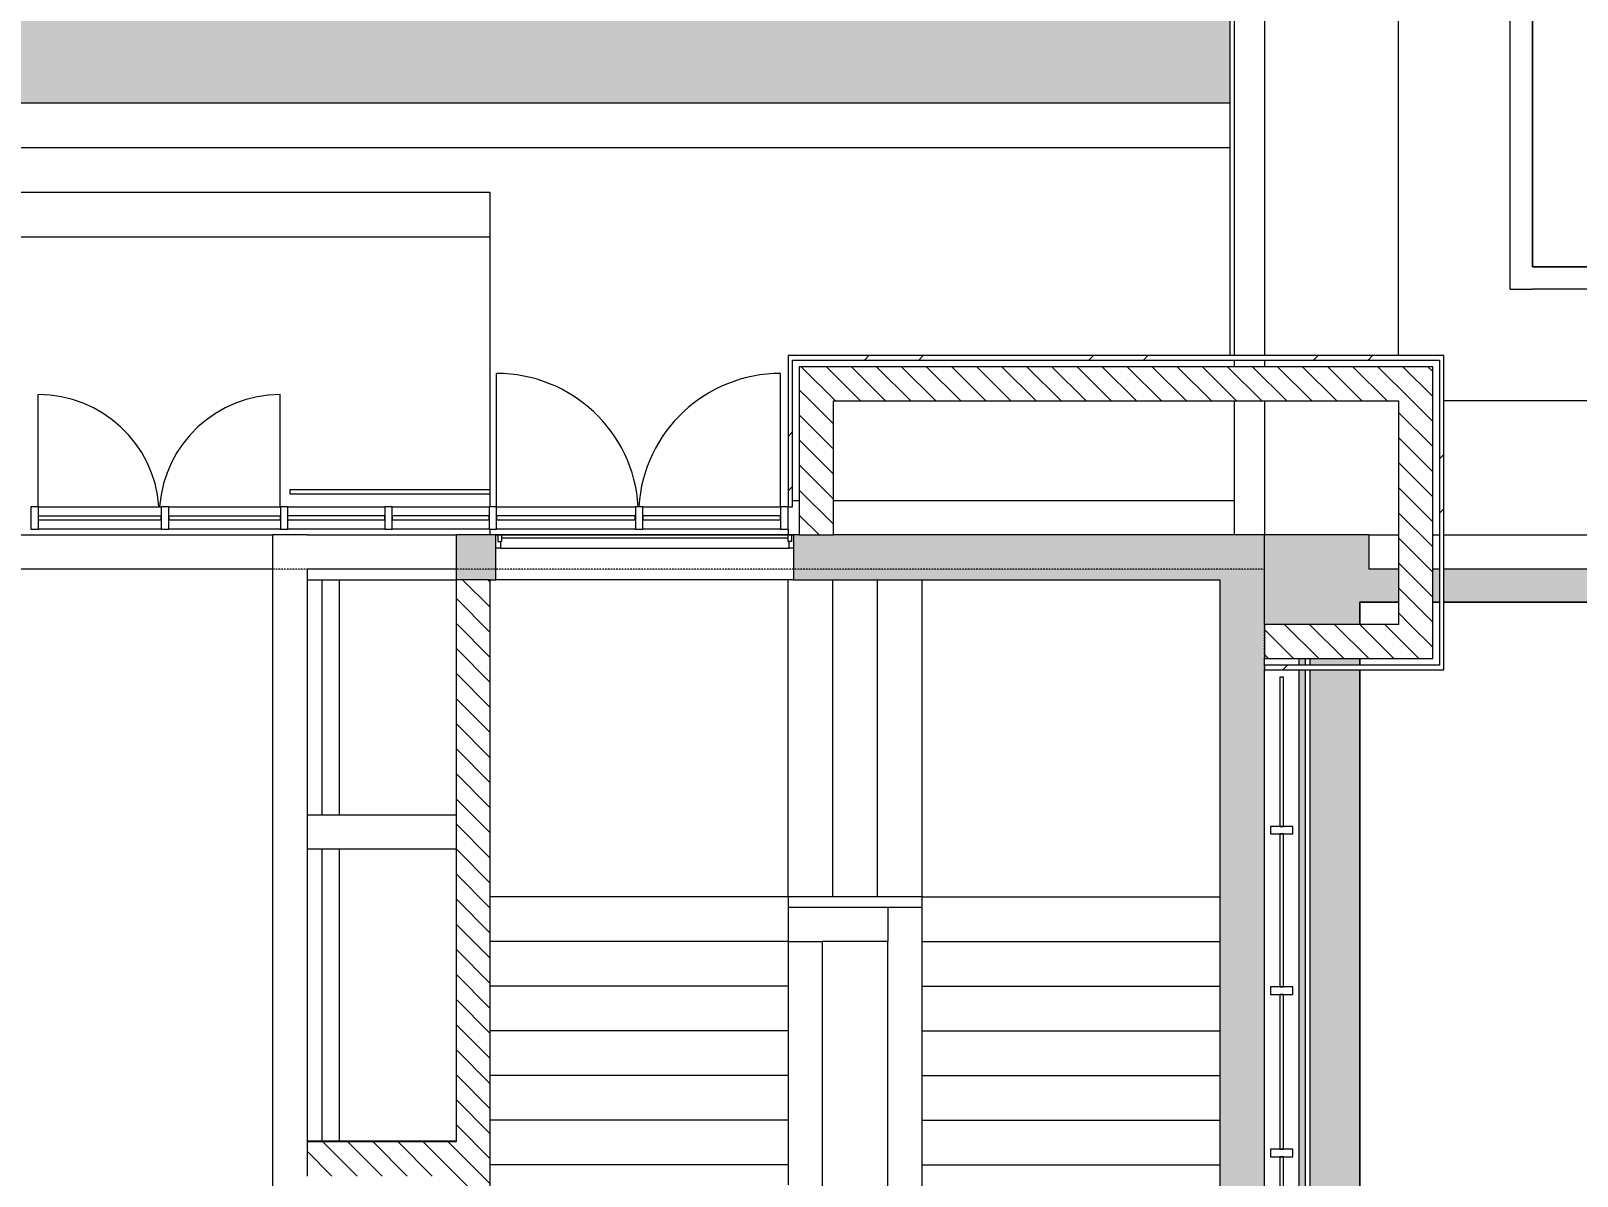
# Model space of a CAD drawing. Header units: millimetres. Extents: x -106145 to 154907, y -84585 to 152038.
# Drawn here: x 49104 to 59489, y 85430 to 93120 of the extents above; entities that cross this region are included whole.
import ezdxf

# ---------------------------------------------------------------- set-up
doc = ezdxf.new("R2010")
doc.units = ezdxf.units.MM
doc.linetypes.add('Cut Out Line _2_', pattern=[2, 1, -1])
doc.linetypes.add('Overhead', pattern=[3.96875, 2.38125, -1.5875])
for name, color, linetype, lineweight in [('A-ANNO-DIMS', 211, 'Continuous', 9), ('A-ANNO-DIMS-300', 211, 'Continuous', 9), ('A-DETL', 90, 'Continuous', 5), ('A-DOOR', 31, 'Continuous', 5), ('A-FLOR', 192, 'Continuous', 5), ('A-FLOR-PATT', 8, 'Continuous', 5), ('A-GLAZ', 151, 'Continuous', 5), ('A-GLAZ-CURT', 52, 'Continuous', 5), ('A-GLAZ-CWMG', 51, 'Continuous', 5), ('A-WALL', 113, 'Continuous', 5), ('A-WALL-PATT', 111, 'Continuous', 5), ('S-STRS', 31, 'Continuous', 5)]:
    doc.layers.add(name, color=color, linetype=linetype, lineweight=lineweight)
doc.styles.add('RomanS', font='romans__.ttf', dxfattribs={"width": 0.8, "height": 1200})
doc.dimstyles.new('Diagonal_-_4_mm_RomanS', dxfattribs={"dimscale": 304.8, "dimtxt": 1219.023462, "dimasz": 1.476378, "dimexe": 0.984252, "dimexo": 0.0625, "dimgap": 0.19685, "dimtad": 1, "dimdec": 0, "dimzin": 0, "dimdsep": 46, "dimtxsty": 'RomanS', "dimblk1": 'OBLIQUE', "dimblk2": 'OBLIQUE', "dimsah": 1, "dimcen": 0.09, "dimdle": 2.362205, "dimazin": 0, "dimtfac": 1, "dimtdec": 4, "dimtix": 1, "dimtmove": 0, "dimatfit": 3, "dimfxl": 2.362205, "dimfxlon": 1, "dimtvp": 1, "dimtolj": 1, "dimtzin": 0, "dimarcsym": 2})
pattern_1 = [(315, (0, 0), (84.18955, 84.18955), [])]
pattern_2 = [(45, (0, 0), (-754.342, 754.342), []), (45, (0, 1143), (-754.342, 754.342), [])]

# ---------------------------------------------------------------- blocks, each defined once
blk = doc.blocks.new('System Panel - Glazed-11434361-Site Plan')
at = {"layer": 'A-GLAZ-CURT', "color": 133, "lineweight": 9}
for p, q in [((412.5, 12.5), (-412.5, 12.5)), ((-412.5, 12.5), (-412.5, -12.5)), ((412.5, -12.5), (412.5, 12.5)), ((-412.5, -12.5), (412.5, -12.5))]:
    blk.add_line(p, q, dxfattribs=at)
blk = doc.blocks.new('System Panel - Glazed-11468618-Site Plan')
at = {"layer": 'A-GLAZ-CURT', "color": 133, "lineweight": 9}
for p, q in [((326, 13), (-326, 13)), ((-326, 13), (-326, -13)), ((326, -13), (326, 13)), ((-326, -13), (326, -13))]:
    blk.add_line(p, q, dxfattribs=at)
blk = doc.blocks.new('Rectangular Mullion - 50 x 150mm-V52-Site Plan')
at = {"layer": 'A-GLAZ-CWMG', "color": 53, "lineweight": 18}
for p, q in [((-50, 75), (0, 75)), ((-50, -75), (-50, 75)), ((0, 75), (0, -75)), ((0, -75), (-50, -75))]:
    blk.add_line(p, q, dxfattribs=at)
blk = doc.blocks.new('Rectangular Mullion - 50 x 150mm-11434324-Site Plan')
at = {"layer": 'A-GLAZ-CWMG', "color": 253}
for p, q in [((49154, 89925), (49979, 89925)), ((49979, 89775), (49154, 89775))]:
    blk.add_line(p, q, dxfattribs=at)
blk = doc.blocks.new('Rectangular Mullion - 50 x 150mm-11468614-Site Plan')
at = {"layer": 'A-GLAZ-CWMG', "color": 253}
for p, q in [((51530, 89925), (52181, 89925)), ((52181, 89775), (51530, 89775))]:
    blk.add_line(p, q, dxfattribs=at)
blk = doc.blocks.new('Rectangular Mullion - 50 x 150mm-V53-Site Plan')
at = {"layer": 'A-GLAZ-CWMG', "color": 53, "lineweight": 18}
for p, q in [((-25, 75), (25, 75)), ((-25, -75), (-25, 75)), ((25, 75), (25, -75)), ((25, -75), (-25, -75))]:
    blk.add_line(p, q, dxfattribs=at)
blk = doc.blocks.new('System Panel - Glazed-10195712-Site Plan')
at = {"layer": 'A-GLAZ-CURT', "color": 133, "lineweight": 9}
for p, q in [((520, 12.5), (-520, 12.5)), ((-520, 12.5), (-520, -12.5)), ((520, -12.5), (520, 12.5)), ((-520, -12.5), (520, -12.5))]:
    blk.add_line(p, q, dxfattribs=at)
blk = doc.blocks.new('System Panel - Glazed-11367269-Site Plan')
at = {"layer": 'A-GLAZ-CURT', "color": 133, "lineweight": 9}
for p, q in [((513.75, 12.5), (-513.75, 12.5)), ((-513.75, 12.5), (-513.75, -12.5)), ((513.75, -12.5), (513.75, 12.5)), ((-513.75, -12.5), (513.75, -12.5))]:
    blk.add_line(p, q, dxfattribs=at)
blk = doc.blocks.new('System Panel - Glazed-11367268-Site Plan')
at = {"layer": 'A-GLAZ-CURT', "color": 133, "lineweight": 9}
for p, q in [((501.25, 12.5), (-501.25, 12.5)), ((-501.25, 12.5), (-501.25, -12.5)), ((501.25, -12.5), (501.25, 12.5)), ((-501.25, -12.5), (501.25, -12.5))]:
    blk.add_line(p, q, dxfattribs=at)
blk = doc.blocks.new('System Panel - Glazed-11434364-Site Plan')
at = {"layer": 'A-GLAZ-CURT', "color": 133, "lineweight": 9}
for p, q in [((463, 13), (-463, 13)), ((-463, 13), (-463, -13)), ((463, -13), (463, 13)), ((-463, -13), (463, -13))]:
    blk.add_line(p, q, dxfattribs=at)
blk = doc.blocks.new('Rectangular Mullion - 50 x 150mm-11325265-Site Plan')
at = {"layer": 'A-GLAZ-CWMG', "color": 253}
for p, q in [((-14801, 24570), (-14801, 25495)), ((-14651, 25495), (-14651, 24570))]:
    blk.add_line(p, q, dxfattribs=at)
blk = doc.blocks.new('System Panel - Glazed-11468581-Site Plan')
at = {"layer": 'A-GLAZ-CURT', "color": 133, "lineweight": 9}
for p, q in [((375, 12.5), (-375, 12.5)), ((-375, 12.5), (-375, -12.5)), ((375, -12.5), (375, 12.5)), ((-375, -12.5), (375, -12.5))]:
    blk.add_line(p, q, dxfattribs=at)
blk = doc.blocks.new('Rectangular Mullion - 50 x 150mm-11468577-Site Plan')
at = {"layer": 'A-GLAZ-CWMG', "color": 253}
for p, q in [((50029, 89925), (50779, 89925)), ((50779, 89775), (50029, 89775))]:
    blk.add_line(p, q, dxfattribs=at)
blk = doc.blocks.new('Rectangular Mullion - 50 x 150mm-10192813-Site Plan')
at = {"layer": 'A-GLAZ-CWMG', "color": 53, "lineweight": 18}
for p, q in [((0, 75), (-50, 75)), ((-50, 75), (-50, -75)), ((0, -75), (0, 75)), ((-50, -75), (0, -75))]:
    blk.add_line(p, q, dxfattribs=at)
blk = doc.blocks.new('M_Door-Curtain-Wall-Double-Storefront1 - FGD2 - FIRE GLASS DOOR AS_ FACADE-12339958-Site Plan')
at = {"layer": 'A-DOOR', "color": 253}
for p, q in [((-812.5, 75), (-812.5, 828.05)), ((812.5, 75), (812.5, 828.05))]:
    blk.add_line(p, q, dxfattribs=at)
for centre, start, end in [((-812.5, 15.55), 4.240563, 90), ((812.5, 15.55), 90, 175.759437)]:
    blk.add_arc(centre, 812.5, start, end, dxfattribs=at)
blk = doc.blocks.new('M_Door-Curtain-Wall-Double-Storefront1 - FGD2 - FIRE GLASS DOOR AS_ FACADE-12339959-Site Plan')
at = {"layer": 'A-DOOR', "color": 253}
for p, q in [((-954, 75), (-954, 969)), ((954, 75), (954, 969))]:
    blk.add_line(p, q, dxfattribs=at)
for centre, start, end in [((-954, 16), 3.6016, 90), ((954, 16), 90, 176.3984)]:
    blk.add_arc(centre, 954, start, end, dxfattribs=at)
blk = doc.blocks.new('System Panel - Glazed-11468609-Site Plan')
at = {"layer": 'A-GLAZ-CURT', "color": 133, "lineweight": 9}
for p, q in [((466, 13), (-466, 13)), ((-466, 13), (-466, -13)), ((466, -13), (466, 13)), ((-466, -13), (466, -13))]:
    blk.add_line(p, q, dxfattribs=at)
blk = doc.blocks.new('Rectangular Mullion - 50 x 150mm-11324908-Site Plan')
at = {"layer": 'A-GLAZ-CWMG', "color": 253}
for p, q in [((-14801, 148), (-14801, 1080)), ((-14651, 1080), (-14651, 148))]:
    blk.add_line(p, q, dxfattribs=at)
blk = doc.blocks.new('M_Window-Fixed - 2000x1500-V82-Site Plan')
at = {"layer": 'A-GLAZ', "color": 253}
for p, q in [((-1000, 150), (1000, 150)), ((962, 150), (-962, 150)), ((-968, 61), (968, 61))]:
    blk.add_line(p, q, dxfattribs=at)
at = {"layer": 'A-GLAZ', "color": 133, "lineweight": 9}
for p, q in [((-1000, -80), (-1000, 150)), ((-962, 150), (-1000, 150)), ((-987, 150), (-987, 106)), ((-987, 106), (-968, 106)), ((-962, 106), (-968, 106)), ((-968, 106), (-968, 61)), ((-962, 150), (-962, 106)), ((962, 128), (-962, 128)), ((962, 150), (962, 106)), ((1000, 150), (962, 150)), ((962, 106), (968, 106)), ((968, 106), (968, 61)), ((987, 106), (968, 106)), ((987, 150), (987, 106)), ((1000, 150), (1000, -80)), ((-968, 61), (-1000, 61)), ((1000, 61), (968, 61))]:
    blk.add_line(p, q, dxfattribs=at)
at = {"layer": 'A-GLAZ', "color": 121, "lineweight": 9}
for p, q in [((-1000, -150), (-1000, -80)), ((1000, -80), (1000, -150))]:
    blk.add_line(p, q, dxfattribs=at)
at = {"layer": 'A-GLAZ', "color": 41}
blk.add_line((1000, -150), (-1000, -150), dxfattribs=at)
blk = doc.blocks.new('MM-HOSPITAL A _ B BLOCK-2022_11_05_CENTRAL_rvt-1-Site Plan')
at = {"layer": 'A-WALL-PATT'}
h = blk.add_hatch(dxfattribs=at)
h.set_pattern_fill('FP_20', color=41, style=0, pattern_type=2)
h.set_pattern_definition(pattern_2)
h.paths.add_polyline_path([(58594, 90910), (58594, 90940), (54189, 90940), (54189, 90910), (58564, 90910)], flags=0)
h = blk.add_hatch(dxfattribs=at)
h.set_pattern_fill('FP_20', color=41, style=0, pattern_type=2)
h.set_pattern_definition(pattern_2)
h.paths.add_polyline_path([(54219, 89925), (54219, 90910), (54189, 90910), (54189, 89925)], flags=0)
h = blk.add_hatch(dxfattribs=at)
h.set_pattern_fill('FP_20', color=41, style=0, pattern_type=2)
h.set_pattern_definition(pattern_2)
h.paths.add_polyline_path([(58594, 88830), (58594, 90910), (58564, 90910), (58564, 88830)], flags=0)
h = blk.add_hatch(dxfattribs=at)
h.set_pattern_fill('FP_19', color=90, style=0, pattern_type=2)
h.set_pattern_definition(pattern_1)
h.paths.add_polyline_path([(54264, 90635), (58519, 90635), (58519, 90865), (54264, 90865)], flags=0)
h = blk.add_hatch(dxfattribs=at)
h.set_pattern_fill('FP_19', color=90, style=0, pattern_type=2)
h.set_pattern_definition(pattern_1)
h.paths.add_polyline_path([(54264, 89735), (54494, 89735), (54494, 90635), (54264, 90635)], flags=0)
h = blk.add_hatch(dxfattribs=at)
h.set_pattern_fill('FP_19', color=90, style=0, pattern_type=2)
h.set_pattern_definition(pattern_1)
h.paths.add_polyline_path([(58519, 89505), (58519, 90635), (58289, 90635), (58289, 89505)], flags=0)
h = blk.add_hatch(color=254, dxfattribs=at)
h.paths.add_polyline_path([(57389, 89505), (57389, 89735), (54226, 89735), (54226, 89505), (57159, 89505)], flags=0)
h.paths.add_polyline_path([(51959, 89505), (52226, 89505), (52226, 89735), (51959, 89735)], flags=0)
h = blk.add_hatch(color=254, dxfattribs=at)
h.paths.add_polyline_path([(51959, 89435), (52226, 89435), (52226, 89505), (51959, 89505)], flags=0)
h.paths.add_polyline_path([(57327, 89435), (57389, 89435), (57389, 89505), (54226, 89505), (54226, 89435), (57089, 89435)], flags=0)
h = blk.add_hatch(dxfattribs=at)
h.set_pattern_fill('FP_19', color=90, style=0, pattern_type=2)
h.set_pattern_definition(pattern_1)
h.paths.add_polyline_path([(52189, 83935), (52189, 89435), (51959, 89435), (51959, 83935)], flags=0)
blk.add_hatch(color=254, dxfattribs=at).paths.add_polyline_path([(57389, 81735), (57389, 89435), (57089, 89435), (57089, 81735)], flags=0)
h = blk.add_hatch(dxfattribs=at)
h.set_pattern_fill('FP_19', color=90, style=0, pattern_type=2)
h.set_pattern_definition(pattern_1)
h.paths.add_polyline_path([(58289, 89135), (58519, 89135), (58519, 89505), (58289, 89505), (58289, 89346)], flags=0)
h = blk.add_hatch(dxfattribs=at)
h.set_pattern_fill('FP_19', color=90, style=0, pattern_type=2)
h.set_pattern_definition(pattern_1)
h.paths.add_polyline_path([(58519, 88905), (58519, 89135), (57389, 89135), (57389, 88905), (57568, 88905)], flags=0)
h = blk.add_hatch(dxfattribs=at)
h.set_pattern_fill('FP_20', color=41, style=0, pattern_type=2)
h.set_pattern_definition(pattern_2)
h.paths.add_polyline_path([(57389, 88830), (58564, 88830), (58564, 88860), (57389, 88860)], flags=0)
h = blk.add_hatch(dxfattribs=at)
h.set_pattern_fill('FP_19', color=90, style=0, pattern_type=2)
h.set_pattern_definition(pattern_1)
h.paths.add_polyline_path([(51959, 85430), (51959, 85660), (50959, 85658), (50959, 85430), (51267, 85430)], flags=0)
at = {"layer": 'A-FLOR', "color": 253}
for p, q in [((57159, 92635), (48129, 92635)), ((57159, 92335), (48429, 92335)), ((52189, 92035), (48729, 92035)), ((52189, 91735), (52189, 92035)), ((52189, 91735), (49029, 91735)), ((52189, 90040), (52189, 91735)), ((52189, 89925), (52189, 90010)), ((54264, 89965), (54219, 89965)), ((57189, 89965), (54494, 89965)), ((52189, 89735), (52189, 89775)), ((54189, 89775), (54189, 89735))]:
    blk.add_line(p, q, dxfattribs=at)
at = {"layer": 'A-FLOR', "color": 41}
for p, q in [((50959, 89435), (51959, 89435)), ((51959, 85665), (50959, 85665))]:
    blk.add_line(p, q, dxfattribs=at)
at = {"layer": 'A-WALL', "color": 53, "lineweight": 18}
for p, q in [((58594, 90940), (54189, 90940)), ((54189, 90940), (54189, 90910)), ((54189, 90910), (54189, 89925)), ((54219, 90910), (58564, 90910)), ((54219, 89925), (54219, 90910)), ((58564, 90910), (58564, 88860)), ((58594, 90910), (58594, 90940)), ((58594, 88830), (58594, 90910)), ((58519, 90865), (54264, 90865)), ((54264, 90865), (54264, 90635)), ((58519, 90635), (58519, 90865)), ((54264, 90635), (54264, 89735)), ((54494, 89735), (54494, 90635)), ((54494, 90635), (58289, 90635)), ((58289, 90635), (58289, 89505)), ((58519, 89505), (58519, 90635)), ((54189, 89925), (54219, 89925)), ((52226, 89735), (51959, 89735)), ((51959, 89735), (51959, 89505)), ((54264, 89735), (54226, 89735)), ((57389, 89735), (54494, 89735)), ((57389, 89505), (57389, 89735)), ((58289, 89505), (58289, 89135)), ((58519, 89135), (58519, 89505)), ((58289, 89135), (57389, 89135)), ((58519, 88905), (58519, 89135)), ((57389, 88905), (58519, 88905)), ((58564, 88860), (57389, 88860)), ((57389, 88830), (58564, 88830)), ((58564, 88830), (58594, 88830))]:
    blk.add_line(p, q, dxfattribs=at)
at = {"layer": 'A-WALL', "color": 253}
for p, q in [((50844, 90040), (52189, 90040)), ((50844, 90010), (50844, 90040)), ((52189, 90010), (52189, 90040)), ((52189, 90010), (50844, 90010)), ((49029, 89735), (50729, 89735)), ((50729, 89505), (50729, 89735)), ((50959, 89735), (50729, 89735)), ((50959, 89735), (51959, 89735)), ((54264, 89735), (54494, 89735)), ((50729, 89505), (49029, 89505)), ((51959, 89505), (50959, 89505)), ((57619, 88905), (57619, 88860)), ((57664, 88860), (57664, 88905)), ((57694, 88905), (57694, 88860)), ((57619, 88830), (57619, 82340)), ((57664, 82340), (57664, 88830)), ((57694, 88830), (57694, 82340))]:
    blk.add_line(p, q, dxfattribs=at)
at = {"layer": 'A-WALL', "color": 41}
for p, q in [((50729, 81665), (50729, 89505)), ((50959, 89505), (50959, 85660)), ((51059, 87855), (51059, 89435)), ((51174, 89435), (51174, 87855)), ((52189, 89435), (51959, 89435)), ((57389, 89135), (57389, 88905)), ((57389, 88860), (57389, 88830)), ((50959, 87855), (51959, 87855)), ((51959, 87625), (50959, 87625)), ((51059, 85665), (51059, 87625)), ((51174, 87625), (51174, 85665)), ((54189, 87235), (54859, 87235)), ((54859, 87235), (55089, 87235)), ((54859, 87235), (54859, 87005)), ((54189, 87005), (54419, 87005)), ((54859, 87005), (54419, 87005)), ((54419, 87005), (54419, 84165)), ((54859, 84165), (54859, 87005))]:
    blk.add_line(p, q, dxfattribs=at)
at = {"layer": 'A-WALL', "color": 61, "lineweight": 18}
for p, q in [((51959, 89505), (51959, 89435)), ((51959, 89435), (51959, 85660)), ((52189, 89435), (52226, 89435)), ((52189, 84605), (52189, 89435)), ((54226, 89435), (57089, 89435)), ((57089, 89435), (57089, 81735)), ((57389, 89435), (57389, 89505)), ((57389, 89135), (57389, 89435)), ((57389, 88860), (57389, 88905)), ((57389, 82340), (57389, 88830)), ((51959, 85660), (50959, 85660)), ((50959, 85660), (50959, 85430))]:
    blk.add_line(p, q, dxfattribs=at)
at = {"layer": 'S-STRS', "color": 41}
for p, q in [((54189, 87305), (54189, 89435)), ((54489, 87305), (54489, 89435)), ((54789, 87305), (54789, 89435)), ((55089, 87305), (55089, 89435)), ((54189, 87305), (52189, 87305)), ((54189, 87305), (54189, 87005)), ((54489, 87305), (54189, 87305)), ((54789, 87305), (54489, 87305)), ((55089, 87305), (54789, 87305)), ((55089, 87305), (57089, 87305)), ((55089, 87005), (55089, 87305)), ((54189, 87005), (52189, 87005)), ((54189, 87005), (54189, 86705)), ((55089, 86705), (55089, 87005)), ((55089, 87005), (57089, 87005)), ((54189, 86705), (52189, 86705)), ((54189, 86705), (54189, 86405)), ((55089, 86405), (55089, 86705)), ((55089, 86705), (57089, 86705)), ((54189, 86405), (52189, 86405)), ((54189, 86405), (54189, 86105)), ((55089, 86105), (55089, 86405)), ((55089, 86405), (57089, 86405)), ((54189, 86105), (52189, 86105)), ((54189, 86105), (54189, 85805)), ((55089, 85805), (55089, 86105)), ((55089, 86105), (57089, 86105)), ((54189, 85805), (52189, 85805)), ((54189, 85805), (54189, 85505)), ((55089, 85505), (55089, 85805)), ((55089, 85805), (57089, 85805)), ((54189, 85505), (52189, 85505)), ((54189, 85505), (54189, 85371)), ((55089, 85205), (55089, 85505)), ((55089, 85505), (57089, 85505))]:
    blk.add_line(p, q, dxfattribs=at)
at = {"layer": 'S-STRS', "color": 41, "linetype": 'Overhead'}
for p, q in [((54189, 87305), (54189, 89435)), ((54489, 87305), (54489, 89435)), ((54789, 87305), (54789, 89435)), ((55089, 87305), (55089, 89435)), ((54189, 87305), (52189, 87305)), ((55089, 87305), (57089, 87305)), ((54189, 87005), (52189, 87005)), ((55089, 87005), (57089, 87005)), ((54189, 86705), (52189, 86705)), ((55089, 86705), (57089, 86705)), ((54189, 86405), (52189, 86405)), ((55089, 86405), (57089, 86405)), ((54189, 86105), (52189, 86105)), ((55089, 86105), (57089, 86105)), ((54189, 85805), (52189, 85805)), ((55089, 85805), (57089, 85805)), ((54189, 85505), (52189, 85505)), ((55089, 85505), (57089, 85505))]:
    blk.add_line(p, q, dxfattribs=at)
at = {"color": 253, "lineweight": 5}
for name, p in [('M_Door-Curtain-Wall-Double-Storefront1 - FGD2 - FIRE GLASS DOOR AS_ FACADE-12339959-Site Plan', (53185, 89850)), ('M_Door-Curtain-Wall-Double-Storefront1 - FGD2 - FIRE GLASS DOOR AS_ FACADE-12339958-Site Plan', (49966, 89850)), ('Rectangular Mullion - 50 x 150mm-11434324-Site Plan', (0, 0)), ('System Panel - Glazed-11434361-Site Plan', (49566, 89850)), ('Rectangular Mullion - 50 x 150mm-11468577-Site Plan', (0, 0)), ('System Panel - Glazed-11468581-Site Plan', (50404, 89850)), ('Rectangular Mullion - 50 x 150mm-11468614-Site Plan', (-701, 0)), ('System Panel - Glazed-11468618-Site Plan', (51154, 89850)), ('Rectangular Mullion - 50 x 150mm-11468614-Site Plan', (0, 0)), ('System Panel - Glazed-11468618-Site Plan', (51856, 89850)), ('System Panel - Glazed-11468609-Site Plan', (52697, 89850)), ('System Panel - Glazed-11434364-Site Plan', (53676, 89850)), ('M_Window-Fixed - 2000x1500-V82-Site Plan', (53226, 89585))]:
    blk.add_blockref(name, p, dxfattribs=at)
for name, p, rotation in [('Rectangular Mullion - 50 x 150mm-10192813-Site Plan', (49104, 89850), 180), ('Rectangular Mullion - 50 x 150mm-11324908-Site Plan', (53311, 104576), 90.00000000000011), ('Rectangular Mullion - 50 x 150mm-11325265-Site Plan', (78709, 104576), 90.00000000000011), ('System Panel - Glazed-11367268-Site Plan', (57504, 88279), 89.99999999999957), ('System Panel - Glazed-11367269-Site Plan', (57504, 87214), 89.99999999999957), ('System Panel - Glazed-10195712-Site Plan', (57504, 86130), 89.99999999999957), ('System Panel - Glazed-10195712-Site Plan', (57504, 85040), 89.99999999999957)]:
    blk.add_blockref(name, p, dxfattribs=dict(at, rotation=rotation))
at = {"color": 253, "lineweight": 5, "extrusion": (0, 0, -1)}
for name, p, rotation in [('Rectangular Mullion - 50 x 150mm-V53-Site Plan', (-50004, 89850), 180), ('Rectangular Mullion - 50 x 150mm-V53-Site Plan', (-50804, 89850), 180), ('Rectangular Mullion - 50 x 150mm-V53-Site Plan', (-51505, 89850), 180), ('Rectangular Mullion - 50 x 150mm-V53-Site Plan', (-52206, 89850), 180), ('Rectangular Mullion - 50 x 150mm-V53-Site Plan', (-53189, 89850), 180), ('Rectangular Mullion - 50 x 150mm-V52-Site Plan', (-54189, 89850), 180), ('Rectangular Mullion - 50 x 150mm-V53-Site Plan', (-57504, 87753), 90.00000000000044), ('Rectangular Mullion - 50 x 150mm-V53-Site Plan', (-57504, 86675), 90.00000000000044), ('Rectangular Mullion - 50 x 150mm-V53-Site Plan', (-57504, 85585), 90.00000000000044)]:
    blk.add_blockref(name, p, dxfattribs=dict(at, rotation=rotation))
blk = doc.blocks.new('MMU_ AMBALA_PODIUM_2022_11_02_CENTRAL_rvt-1-Site Plan')
at = {"layer": 'A-FLOR-PATT', "true_color": 0xc7c8ca}
h = blk.add_hatch(color=9, dxfattribs=at)
h.paths.add_polyline_path([(88259, 17665), (88259, 18115), (88214, 18115), (88214, 17665)], flags=0)
h.paths.add_polyline_path([(88489, 17665), (88959, 17665), (88959, 18160), (88609, 18160), (88609, 18115), (88489, 18115), (88489, 18108)], flags=0)
h.paths.add_polyline_path([(88184, 17665), (88184, 18115), (85569, 18115), (85569, 17665), (88024, 17665)], flags=0)
h.paths.add_polyline_path([(83823, 17665), (85339, 17665), (85339, 18115), (79988, 18115), (79988, 30128), (79995, 30381), (80013, 30634), (80045, 30886), (80088, 31135), (80144, 31383), (80211, 31627), (80291, 31867), (80382, 32104), (80485, 32335), (80600, 32561), (80725, 32782), (80861, 32996), (81007, 33203), (81163, 33402), (81329, 33594), (81763, 34043), (82013, 34318), (82254, 34600), (82486, 34890), (82708, 35188), (82920, 35493), (83164, 35871), (83315, 36122), (83497, 36445), (83668, 36775), (83828, 37110), (83978, 37450), (84116, 37794), (84244, 38143), (84359, 38496), (84464, 38852), (84556, 39212), (84637, 39574), (84706, 39939), (84764, 40306), (84764, 58958), (84722, 59335), (84668, 59711), (84601, 60084), (84523, 60455), (84431, 60823), (84328, 61188), (84213, 61550), (84086, 61907), (83947, 62260), (83796, 62609), (83634, 62951), (83461, 63289), (83276, 63620), (83081, 63945), (82875, 64264), (82659, 64576), (82432, 64880), (82343, 64992), (81969, 64740), (81980, 64727), (82207, 64431), (82423, 64128), (82629, 63818), (82825, 63501), (83009, 63178), (83182, 62848), (83345, 62513), (83495, 62173), (83635, 61828), (83762, 61478), (83877, 61124), (83981, 60766), (84072, 60405), (84151, 60041), (84218, 59675), (84272, 59307), (84314, 58937), (84314, 40338), (84255, 39968), (84173, 39559), (84099, 39237), (84003, 38876), (83894, 38518), (83774, 38164), (83641, 37814), (83497, 37470), (83341, 37130), (83173, 36796), (82995, 36467), (82773, 36094), (82604, 35830), (82393, 35521), (82171, 35220), (81940, 34926), (81698, 34641), (81447, 34364), (81007, 33908), (80836, 33713), (80672, 33506), (80523, 33300), (80381, 33083), (80250, 32859), (80128, 32630), (80018, 32395), (79919, 32156), (79830, 31912), (79753, 31664), (79688, 31413), (79634, 31160), (79592, 30904), (79562, 30646), (79543, 30339), (79538, 30128), (79538, 17665), (82773, 17665)], flags=0)
h.paths.add_polyline_path([(57619, 17815), (58289, 17815), (58289, 18035), (57579, 18035), (57579, 17935), (57619, 17935), (57619, 17855)], flags=0)
h.paths.add_polyline_path([(62819, 17815), (67026, 17815), (67026, 31354), (66972, 31596), (66906, 31836), (66830, 32073), (66743, 32306), (66646, 32535), (66539, 32760), (66422, 32980), (66296, 33194), (66160, 33402), (65969, 33662), (65861, 33800), (65661, 34027), (65271, 34439), (65024, 34717), (64786, 35003), (64558, 35297), (64340, 35598), (64133, 35907), (63936, 36223), (63749, 36545), (63574, 36873), (63410, 37207), (63257, 37546), (63116, 37890), (62987, 38239), (62869, 38592), (62764, 38949), (62671, 39309), (62589, 39672), (62521, 40038), (62455, 40481), (62420, 40775), (62389, 41146), (62370, 41517), (62364, 41889), (62364, 51516), (61914, 51212), (61914, 41889), (61920, 41518), (61938, 41147), (61968, 40778), (62010, 40409), (62064, 40042), (62130, 39676), (62207, 39314), (62297, 38953), (62398, 38596), (62510, 38243), (62634, 37893), (62769, 37547), (62915, 37206), (63073, 36870), (63241, 36539), (63419, 36214), (63623, 35871), (63808, 35581), (64017, 35275), (64237, 34976), (64465, 34683), (64704, 34399), (64951, 34122), (65374, 33676), (65533, 33490), (65682, 33297), (65823, 33097), (65969, 32863), (66074, 32679), (66185, 32461), (66306, 32183), (66374, 32011), (66453, 31780), (66520, 31545), (66576, 31307), (66576, 18265), (58824, 18265), (58821, 18102), (58815, 18103), (58817, 18265), (58594, 18265), (58594, 17815), (61109, 17815), (61109, 18150), (61339, 18150), (61342, 17815), (61769, 17815)], flags=0)
h.paths.add_polyline_path([(58519, 17815), (58564, 17815), (58564, 18265), (58029, 18265), (58028, 18310), (57694, 18310), (57694, 18265), (58519, 18265), (58519, 18035)], flags=0)
h.paths.add_polyline_path([(58819, 17990), (58813, 17990), (58815, 18029), (58820, 18029)], flags=0)
h.paths.add_polyline_path([(58820, 18030), (58814, 18030), (58815, 18069), (58821, 18069)], flags=0)
h.paths.add_polyline_path([(57664, 18265), (57664, 18310), (57579, 18310), (57579, 18265)], flags=0)
h.paths.add_polyline_path([(58029, 18340), (58029, 25315), (57694, 25315), (57694, 18340), (58028, 18340)], flags=0)
h.paths.add_polyline_path([(57664, 18340), (57664, 25315), (57579, 25315), (57579, 18340)], flags=0)
h.paths.add_polyline_path([(88609, 18390), (89059, 18390), (89059, 18435), (88609, 18435)], flags=0)
h.paths.add_polyline_path([(88609, 18465), (89059, 18465), (89059, 25195), (88609, 25195), (88609, 19276)], flags=0)
h.paths.add_polyline_path([(89011, 25225), (89059, 25225), (89059, 25270), (88609, 25270), (88609, 25225)], flags=0)
h.paths.add_polyline_path([(57694, 25345), (58029, 25345), (58029, 25390), (57694, 25390)], flags=0)
h.paths.add_polyline_path([(57664, 25345), (57664, 25390), (57579, 25390), (57579, 25345), (57644, 25345)], flags=0)
h.paths.add_polyline_path([(89010, 25500), (89059, 25500), (89059, 26090), (88609, 26090), (88609, 25500)], flags=0)
h.paths.add_polyline_path([(58029, 25620), (58029, 26215), (57579, 26215), (57579, 25620), (57926, 25620)], flags=0)
h.paths.add_polyline_path([(89059, 26320), (89059, 26365), (88609, 26365), (88609, 26320), (89004, 26320)], flags=0)
h.paths.add_polyline_path([(89059, 26395), (89059, 31695), (88609, 31695), (88609, 26395), (89004, 26395)], flags=0)
h.paths.add_polyline_path([(58029, 26450), (58029, 26495), (57644, 26495), (57644, 26450), (57914, 26450)], flags=0)
h.paths.add_polyline_path([(57644, 26525), (58029, 26525), (58029, 33130), (57644, 33130), (57644, 26652)], flags=0)
h.paths.add_polyline_path([(89059, 31725), (89059, 31770), (88609, 31770), (88609, 31725), (88970, 31725)], flags=0)
h.paths.add_polyline_path([(88609, 32000), (89059, 32000), (89059, 32590), (88609, 32590)], flags=0)
h.paths.add_polyline_path([(89059, 32820), (89059, 32865), (88609, 32865), (88609, 32820), (88964, 32820)], flags=0)
h.paths.add_polyline_path([(88609, 32895), (89059, 32895), (89059, 38195), (88609, 38195), (88609, 34027)], flags=0)
h.paths.add_polyline_path([(58029, 33160), (58029, 33205), (57644, 33205), (57644, 33160), (57820, 33160)], flags=0)
h.paths.add_polyline_path([(57816, 33435), (58029, 33435), (58029, 34035), (57579, 34035), (57579, 33435), (57644, 33435)], flags=0)
h.paths.add_polyline_path([(57804, 34265), (58029, 34265), (58029, 41130), (57619, 41130), (57619, 34265)], flags=0)
h.paths.add_polyline_path([(88609, 38225), (89059, 38225), (89059, 38270), (88609, 38270)], flags=0)
h.paths.add_polyline_path([(88609, 38500), (89059, 38500), (89059, 39090), (88609, 39090)], flags=0)
h.paths.add_polyline_path([(88923, 39320), (89059, 39320), (89059, 39365), (88609, 39365), (88609, 39320)], flags=0)
h.paths.add_polyline_path([(88922, 39395), (89059, 39395), (89059, 44695), (88609, 44695), (88609, 39395)], flags=0)
h.paths.add_polyline_path([(58029, 41160), (58029, 41205), (57619, 41205), (57619, 41160), (57708, 41160)], flags=0)
h.paths.add_polyline_path([(57579, 41435), (58029, 41435), (58029, 42035), (57579, 42035)], flags=0)
h.paths.add_polyline_path([(57692, 42265), (58029, 42265), (58029, 42310), (57644, 42310), (57644, 42265)], flags=0)
h.paths.add_polyline_path([(58029, 42340), (58029, 48592), (57644, 48332), (57644, 42340), (57691, 42340)], flags=0)
h.paths.add_polyline_path([(88609, 44725), (89059, 44725), (89059, 44770), (88609, 44770)], flags=0)
h.paths.add_polyline_path([(88609, 45000), (89059, 45000), (89059, 45590), (88609, 45590), (88609, 45091)], flags=0)
h.paths.add_polyline_path([(88609, 45820), (89059, 45820), (89059, 45865), (88609, 45865)], flags=0)
h.paths.add_polyline_path([(88881, 45895), (89059, 45895), (89059, 48920), (88609, 48920), (88609, 45895)], flags=0)
h.paths.add_polyline_path([(89059, 48950), (89059, 48995), (88609, 48995), (88609, 48950), (88862, 48950)], flags=0)
h.paths.add_polyline_path([(88609, 49225), (89059, 49225), (89059, 55980), (88609, 55980), (88609, 52467)], flags=0)
h.paths.add_polyline_path([(57389, 52503), (57491, 52572), (57491, 52602), (57429, 52602), (57429, 52652), (57491, 52652), (57491, 53768), (57429, 53768), (57429, 53818), (57491, 53818), (57491, 54935), (57429, 54935), (57429, 54985), (57491, 54985), (57491, 56025), (57429, 56025), (57429, 56075), (57491, 56075), (57491, 57150), (57516, 57150), (57516, 56075), (57579, 56075), (57579, 56025), (57516, 56025), (57516, 54985), (57579, 54985), (57579, 54935), (57516, 54935), (57516, 53818), (57579, 53818), (57579, 53768), (57516, 53768), (57516, 52652), (57579, 52652), (57579, 52631), (57634, 52668), (57634, 55925), (57664, 55925), (57664, 52688), (58029, 52934), (58029, 57275), (57389, 57275), (57389, 53070)], flags=0)
h.paths.add_polyline_path([(57516, 52589), (57535, 52602), (57516, 52602)], flags=0)
h.paths.add_polyline_path([(61914, 55554), (62364, 55857), (62366, 57999), (62370, 58262), (62389, 58633), (62420, 59004), (62464, 59374), (62540, 59843), (62590, 60108), (62671, 60471), (62765, 60832), (62870, 61189), (62988, 61542), (63117, 61891), (63259, 62235), (63428, 62609), (63576, 62909), (63751, 63237), (63938, 63559), (64135, 63875), (64343, 64184), (64561, 64486), (64789, 64780), (65027, 65066), (65304, 65375), (65532, 65613), (65798, 65874), (66072, 66125), (66355, 66368), (66646, 66600), (67020, 66874), (67251, 67034), (67564, 67236), (67883, 67427), (68209, 67607), (68541, 67776), (68878, 67933), (69221, 68079), (69568, 68214), (69920, 68336), (70275, 68447), (70634, 68545), (70996, 68631), (71361, 68705), (71728, 68767), (72097, 68816), (72468, 68853), (72839, 68877), (73211, 68888), (73584, 68887), (73956, 68873), (74371, 68842), (74697, 68808), (75066, 68757), (75433, 68693), (75797, 68617), (76159, 68528), (76517, 68427), (76872, 68315), (77223, 68190), (77569, 68054), (77911, 67905), (78247, 67746), (78578, 67575), (78903, 67393), (79204, 67210), (79610, 67484), (79345, 67653), (79018, 67846), (78685, 68028), (78346, 68198), (78002, 68358), (77653, 68506), (77299, 68642), (76941, 68766), (76578, 68879), (76213, 68979), (75844, 69067), (75472, 69144), (75098, 69207), (74722, 69258), (74345, 69297), (73966, 69323), (73587, 69337), (73208, 69338), (72829, 69327), (72450, 69303), (72073, 69266), (71696, 69217), (71322, 69156), (70867, 69063), (70581, 68996), (70170, 68884), (69851, 68787), (69492, 68665), (69120, 68523), (68787, 68385), (68442, 68227), (68070, 68041), (67768, 67879), (67440, 67688), (67119, 67486), (66728, 67219), (66497, 67052), (66198, 66819), (65906, 66577), (65622, 66325), (65347, 66064), (65080, 65794), (64823, 65515), (64575, 65228), (64337, 64933), (64108, 64630), (63869, 64288), (63682, 64003), (63485, 63679), (63299, 63348), (63124, 63012), (62933, 62609), (62807, 62323), (62666, 61970), (62536, 61614), (62419, 61253), (62314, 60889), (62220, 60521), (62139, 60150), (62070, 59777), (62014, 59402), (61962, 58921), (61939, 58647), (61920, 58269), (61914, 57889), (61914, 56155)], flags=0)
h.paths.add_polyline_path([(88817, 56210), (89059, 56210), (89059, 56255), (88609, 56255), (88609, 56210)], flags=0)
h.paths.add_polyline_path([(88816, 56285), (89059, 56285), (89059, 60860), (88609, 60860), (88609, 56285)], flags=0)
h.paths.add_polyline_path([(57389, 57505), (58029, 57505), (58029, 58105), (57389, 58105), (57389, 57505)], flags=0)
h.paths.add_polyline_path([(57669, 58335), (58029, 58335), (58029, 58380), (57669, 58380), (57672, 58410), (58029, 58410), (58029, 65130), (57669, 65130), (57669, 65160), (58029, 65160), (58029, 65205), (57619, 65205), (57619, 58335)], flags=0)
h.paths.add_polyline_path([(88787, 60890), (89059, 60890), (89059, 60935), (88609, 60935), (88609, 60890)], flags=0)
h.paths.add_polyline_path([(88785, 61165), (89059, 61165), (89059, 61755), (88609, 61755), (88609, 61165)], flags=0)
h.paths.add_polyline_path([(89059, 61985), (89059, 62030), (88609, 62030), (88609, 61985), (88780, 61985)], flags=0)
h.paths.add_polyline_path([(88780, 62060), (89059, 62060), (89059, 67505), (88609, 67505), (88609, 62060)], flags=0)
h.paths.add_polyline_path([(57389, 65435), (58029, 65435), (58029, 66035), (57389, 66035), (57389, 65435)], flags=0)
h.paths.add_polyline_path([(57389, 66265), (57389, 66265), (57389, 67219)], flags=0)
h.paths.add_polyline_path([(57763, 66265), (58029, 66265), (58029, 66310), (57694, 66310), (57694, 66265)], flags=0)
h.paths.add_polyline_path([(57619, 66265), (57664, 66265), (57664, 73130), (57619, 73130), (57619, 70907)], flags=0)
h.paths.add_polyline_path([(58029, 66340), (58029, 73130), (57694, 73130), (57694, 66340), (57764, 66340)], flags=0)
h.paths.add_polyline_path([(89059, 67535), (89059, 67580), (88609, 67580), (88609, 67535), (88745, 67535)], flags=0)
h.paths.add_polyline_path([(88609, 67810), (89059, 67810), (89059, 68400), (88609, 68400)], flags=0)
h.paths.add_polyline_path([(88739, 68630), (89059, 68630), (89059, 68675), (88609, 68675), (88609, 68630)], flags=0)
h.paths.add_polyline_path([(88609, 68705), (89059, 68705), (89059, 69522), (88609, 69218)], flags=0)
h.paths.add_polyline_path([(58029, 73160), (58029, 73205), (57694, 73205), (57694, 73160), (57842, 73160)], flags=0)
h.paths.add_polyline_path([(57619, 73160), (57664, 73160), (57664, 73205), (57619, 73205)], flags=0)
h.paths.add_polyline_path([(57846, 73435), (58029, 73435), (58029, 74035), (57389, 74035), (57389, 73435), (57768, 73435)], flags=0)
h.paths.add_polyline_path([(88609, 73551), (89059, 73855), (89059, 74350), (88609, 74350), (88609, 74077)], flags=0)
h.paths.add_polyline_path([(57782, 74265), (58029, 74265), (58029, 74310), (57669, 74310), (57669, 74340), (58029, 74340), (58029, 81130), (57669, 81130), (57669, 81160), (58029, 81160), (58029, 81205), (57619, 81205), (57619, 74265), (57669, 74265)], flags=0)
h.paths.add_polyline_path([(88702, 74380), (89059, 74380), (89059, 74425), (88609, 74425), (88609, 74380)], flags=0)
h.paths.add_polyline_path([(89059, 74655), (89059, 79500), (88609, 79500), (88609, 74655), (88701, 74655)], flags=0)
h.paths.add_polyline_path([(89059, 79730), (89059, 79775), (88609, 79775), (88609, 79730), (88669, 79730)], flags=0)
h.paths.add_polyline_path([(88609, 79805), (89059, 79805), (89059, 83105), (88609, 83105), (88609, 81970)], flags=0)
h.paths.add_polyline_path([(58029, 81435), (58029, 82035), (57389, 82035), (57389, 81435), (57938, 81435)], flags=0)
h.paths.add_polyline_path([(57948, 82265), (58029, 82265), (58029, 82310), (57694, 82310), (57694, 82265), (57913, 82265)], flags=0)
h.paths.add_polyline_path([(57619, 82265), (57664, 82265), (57664, 82310), (57619, 82310)], flags=0)
h.paths.add_polyline_path([(58029, 82340), (58029, 88830), (57694, 88830), (57694, 82340), (57949, 82340)], flags=0)
h.paths.add_polyline_path([(57619, 82340), (57664, 82340), (57664, 88830), (57619, 88830), (57619, 83814)], flags=0)
h.paths.add_polyline_path([(88647, 83135), (89059, 83135), (89059, 83180), (88609, 83180), (88609, 83135)], flags=0)
h.paths.add_polyline_path([(88646, 83410), (89059, 83410), (89059, 84000), (88609, 84000), (88609, 83410)], flags=0)
h.paths.add_polyline_path([(88641, 84230), (89059, 84230), (89059, 84275), (88609, 84275), (88609, 84230)], flags=0)
h.paths.add_polyline_path([(88640, 84305), (89059, 84305), (89059, 85505), (88609, 85505), (88609, 84305)], flags=0)
h.paths.add_polyline_path([(89059, 85735), (89059, 89735), (88439, 89735), (88439, 89505), (58594, 89505), (58594, 89285), (88609, 89285), (88609, 85735), (88631, 85735)], flags=0)
h.paths.add_polyline_path([(58022, 88860), (58029, 88860), (58029, 88905), (57694, 88905), (57694, 88860)], flags=0)
h.paths.add_polyline_path([(57664, 88860), (57664, 88905), (57619, 88905), (57619, 88860)], flags=0)
h.paths.add_polyline_path([(57619, 89135), (58029, 89135), (58029, 89285), (58289, 89285), (58289, 89505), (58089, 89505), (58089, 89735), (57389, 89735), (57389, 89135), (57568, 89135)], flags=0)
h.paths.add_polyline_path([(58519, 89285), (58564, 89285), (58564, 89505), (58519, 89505), (58519, 89292)], flags=0)
at = {"layer": 'A-FLOR', "color": 253}
for p, q in [((57389, 110913), (57389, 90940)), ((58289, 90940), (58289, 98060)), ((59189, 91535), (59189, 98060)), ((60669, 91535), (59189, 91535)), ((60669, 90635), (58594, 90635)), ((58089, 89735), (57389, 89735)), ((58029, 89135), (58029, 89285)), ((58029, 89285), (58289, 89285)), ((58289, 89285), (58029, 89285)), ((58029, 89285), (58029, 89135)), ((58519, 89285), (58564, 89285)), ((58564, 89285), (58519, 89285)), ((58594, 89285), (88609, 89285)), ((88609, 89285), (58594, 89285)), ((58029, 88860), (58029, 88905)), ((58029, 88905), (58029, 88860)), ((58029, 82340), (58029, 88830)), ((58029, 88830), (58029, 82340))]:
    blk.add_line(p, q, dxfattribs=at)
at = {"layer": 'A-WALL', "color": 253}
for p, q in [((57159, 90940), (57159, 110913)), ((57389, 110913), (57389, 90940)), ((59039, 91385), (59039, 98060)), ((59189, 98060), (59189, 91535)), ((59189, 91535), (60669, 91535)), ((59039, 91385), (59189, 91385)), ((60669, 91385), (59189, 91385)), ((58089, 89735), (58289, 89735)), ((58089, 89735), (58089, 89505)), ((58519, 89735), (58564, 89735)), ((58594, 89735), (88439, 89735)), ((58289, 89505), (58089, 89505)), ((58564, 89505), (58519, 89505)), ((88439, 89505), (58594, 89505))]:
    blk.add_line(p, q, dxfattribs=at)
blk = doc.blocks.new('DIMBLOCK33-Site Plan')
at = {"layer": 'A-ANNO-DIMS-300', "transparency": 16777216}
for p, q in [((-65455, 47706), (79278, 131267)), ((79014, 130283), (78504, 131167)), ((78654, 130907), (79014, 130283)), ((-64471, 47442), (-64981, 48325)), ((-64831, 48066), (-64471, 47442))]:
    blk.add_line(p, q, dxfattribs=at)
at = {"layer": 'A-ANNO-DIMS-300', "lineweight": 35, "transparency": 16777216}
for p, q in [((78654, 130907), (78737, 131214)), ((78654, 130907), (78572, 130600)), ((-64831, 48066), (-64749, 48373)), ((-64831, 48066), (-64914, 47758))]:
    blk.add_line(p, q, dxfattribs=at)
at = {"layer": 'A-ANNO-DIMS-300', "color": 0, "transparency": 16777216, "insert": (3725, 89578), "char_height": 1200, "width": 6511.94, "attachment_point": 1, "rotation": 30, "line_spacing_factor": 0.983083, "style": 'RomanS'}
blk.add_mtext('165683', dxfattribs=at)
blk = doc.blocks.new('_Oblique')
at = {"color": 0, "linetype": 'ByBlock', "lineweight": -2}
blk.add_line((-0.5, -0.5), (0.5, 0.5), dxfattribs=at)

msp = doc.modelspace()

# ---------------------------------------------------------------- block references
at = {"lineweight": 5}
msp.add_blockref('MM-HOSPITAL A _ B BLOCK-2022_11_05_CENTRAL_rvt-1-Site Plan', (0, 0), dxfattribs=at)

# ---------------------------------------------------------------- next in the draw order: block references
msp.add_blockref('MMU_ AMBALA_PODIUM_2022_11_02_CENTRAL_rvt-1-Site Plan', (0, 0), dxfattribs=at)

# ---------------------------------------------------------------- next in the draw order: hatches: boundary and pattern name
at = {"layer": 'A-FLOR-PATT', "transparency": 33554495}
h = msp.add_hatch(dxfattribs=at)
h.set_pattern_fill('FP_5', color=256, style=0, pattern_type=2)
h.set_pattern_definition([(0, (0, 0), (1219.2, 304.8), [100.584, -813.816, 100.584, -813.816, -4876.8]), (0, (0, 0), (1219.2, 304.8), [-1828.8, 100.584, -1728.216, 100.584, -813.816, -2133.6]), (0, (0, 0), (1219.2, 304.8), [-4572, 100.584, -509.016, 100.584, -1423.416]), (120, (457.2, 152.4), (-873.56454, 903.4582), [100.584, -813.816, 100.584, -813.816, -4876.8]), (120, (457.2, 152.4), (-873.56454, 903.4582), [-1828.8, 100.584, -1728.216, 100.584, -813.816, -2133.6]), (120, (457.2, 152.4), (-873.56454, 903.4582), [-4572, 100.584, -509.016, 100.584, -1423.416]), (240, (609.6, 762), (-345.63546, -1208.2582), [100.584, -813.816, 100.584, -813.816, -4876.8]), (240, (609.6, 762), (-345.63546, -1208.2582), [-1828.8, 100.584, -1728.216, 100.584, -813.816, -2133.6]), (240, (609.6, 762), (-345.63546, -1208.2582), [-4572, 100.584, -509.016, 100.584, -1423.416])])
h.paths.add_polyline_path([(9618.75, 53300), (14358.73, 53300.95), (14358.73, 53345), (9618.75, 53345), (9618.75, 53339.25)], flags=0)
h.paths.add_polyline_path([(20278.75, 53300.01), (25083.74, 53300.05), (25080.48, 53345), (20278.75, 53345), (20278.75, 53300.03)], flags=0)
h.paths.add_polyline_path([(24183.75, 86830), (24183.74, 86830), (23961.54, 86632.65)], flags=0)
h.paths.add_polyline_path([(20763.74, 53375), (25083.74, 53375), (25083.74, 57135.05), (21658.74, 57135.05), (21658.74, 62735.05), (25083.74, 62735.05), (25083.74, 65730), (24183.75, 65730), (24183.75, 72040), (25083.74, 72040), (25083.74, 81130), (24183.75, 81130), (24183.75, 82340), (25083.74, 82340), (25083.74, 86830), (24183.75, 86830), (24183.74, 90940), (27768.75, 90940), (27768.75, 90040), (32943.74, 90040), (32943.74, 90940), (34153.74, 90940), (34153.74, 90040), (40783.74, 90040), (40783.74, 90940), (41993.74, 90940), (41993.74, 90040), (47893.75, 90040), (47893.75, 90940.01), (48128.75, 90940.01), (48128.75, 92635), (57158.76, 92635), (57158.76, 110913.61), (57165.83, 111159.17), (57183.99, 111385.42), (57215.48, 111619.86), (57260.98, 111858.58), (57315.73, 112082.03), (57388.75, 112320.98), (57388.75, 113238.12), (-14611.25, 71668.9), (-14611.25, 70801.76), (10593.75, 85440.05), (10593.75, 69340.05), (-13725.75, 69340.05), (-13725.75, 69045.75), (-14611.25, 69045.75), (-14611.25, 68865), (-8411.25, 68865), (-8411.25, 66040), (-5496.25, 66040), (-5496.25, 66940.05), (-836.25, 66940.05), (-836.25, 66040.05), (6183.75, 66040.05), (6183.75, 66940.05), (10593.75, 66940.05), (10593.75, 64090.05), (9693.75, 64090.05), (9693.75, 53375), (14358.73, 53375), (14361.51, 81970.46), (14364.69, 82051.43), (14382.5, 82201.92), (14412.07, 82350.55), (14453.2, 82496.41), (14509.77, 82647.52), (14569.1, 82776.2), (14667.02, 82944.16), (14740.7, 83051.38), (14821.16, 83153.44), (14924.02, 83264.72), (15035.3, 83367.59), (15154.31, 83461.41), (15280.32, 83545.6), (15412.54, 83619.65), (15559.97, 83686.71), (15692.34, 83735.54), (15871.41, 83783.29), (16008.93, 83808.86), (16148.35, 83824.49), (16288.74, 83830), (18348.74, 83830), (18500.17, 83824.05), (18650.66, 83806.24), (18799.29, 83776.68), (18945.14, 83735.54), (19087.32, 83683.09), (19224.94, 83619.65), (19392.9, 83521.72), (19500.12, 83448.04), (19602.17, 83367.59), (19713.46, 83264.72), (19816.32, 83153.44), (19910.14, 83034.43), (19994.33, 82908.42), (20068.38, 82776.2), (20131.83, 82638.58), (20184.28, 82496.41), (20232.02, 82317.33), (20257.59, 82179.81), (20273.22, 82040.39), (20278.74, 81900), (20278.75, 53375), (20323.35, 53375)], flags=0)
h.paths.add_polyline_path([(9618.75, 53375), (9663.75, 53375), (9663.75, 64090.05), (9618.75, 64090.05), (9618.75, 53389.03)], flags=0)
h.paths.add_polyline_path([(9693.75, 64120.05), (10563.75, 64120.05), (10563.75, 66910.05), (6213.75, 66910.05), (6213.75, 65965.05), (6183.75, 65965.05), (6183.75, 66010.05), (-836.25, 66010.05), (-836.25, 65965.05), (-866.25, 65965.05), (-866.25, 66910.05), (-5466.25, 66910.05), (-5466.25, 65965), (-5496.25, 65965), (-5496.25, 66010), (-8411.25, 66010), (-8411.25, 65925), (-5421.25, 65925), (-5421.25, 66865.05), (-911.25, 66865.05), (-911.2, 65735.05), (6258.75, 65735.05), (6258.74, 66865.05), (10518.75, 66865.05), (10518.75, 64165.05), (9618.75, 64165.05), (9618.75, 64120.05), (9663.75, 64120.05)], flags=0)
h.paths.add_polyline_path([(10079.95, 64395.05), (10288.75, 64395.05), (10288.75, 65505), (9388.76, 65505), (9388.76, 64395.05), (9618.75, 64395.05)], flags=0)
h.paths.add_polyline_path([(9388.75, 65735), (10288.75, 65735), (10288.75, 66635.05), (6488.75, 66635.05), (6488.75, 65735.05), (9388.75, 65735.05)], flags=0)
h.paths.add_polyline_path([(-5546.25, 65735.05), (-5421.25, 65735.05), (-5421.25, 65775), (-8411.25, 65775), (-8411.25, 65735.05), (-6116.26, 65735.05)], flags=0)
h.paths.add_polyline_path([(-5191.25, 65735.05), (-1141.25, 65735.05), (-1141.25, 66635.05), (-5191.25, 66635.05), (-5191.25, 65760)], flags=0)
h.paths.add_polyline_path([(-786.25, 65775.05), (-836.25, 65775.05), (-836.25, 65925.05), (6183.75, 65925.05), (6183.75, 65775.05), (213.75, 65775.05)], flags=0)
h.paths.add_polyline_path([(49986.34, 93340), (27982.76, 93340), (27982.76, 95337.81), (53776.48, 110258.48), (53444.66, 110833.21), (54228.5, 111285.76), (54559.94, 110711.69), (55182.76, 111071.96), (55182.76, 93340), (53367.05, 93340)], flags=0)
h.paths.add_polyline_path([(52737.25, 109658.48), (52405.43, 110233.21), (53189.27, 110685.76), (53520.71, 110111.69), (53367.05, 110022.8)], flags=0)

# ---------------------------------------------------------------- next in the draw order: linework, layer by layer
at = {"layer": 'A-DETL', "linetype": 'Cut Out Line _2_'}
for p, q in [((57388.75, 89505), (25618.75, 89505)), ((57388.75, 52502.95), (57388.75, 89505))]:
    msp.add_line(p, q, dxfattribs=at)
at = {"layer": 'A-WALL'}
for p, q in [((57188.75, 90940), (57188.75, 110813.25)), ((57388.75, 110813.25), (57388.75, 90940)), ((57188.75, 90865), (57188.75, 90910)), ((57388.75, 90910), (57388.75, 90865)), ((57188.75, 89735.05), (57188.75, 90635)), ((57388.75, 90635), (57388.75, 89735.05))]:
    msp.add_line(p, q, dxfattribs=at)

# ---------------------------------------------------------------- next in the draw order: dimensions: what is measured, and where the dimension line sits
at = {"layer": 'A-ANNO-DIMS'}
dim = msp.add_linear_dim(base=(78654.26, 130907.03), p1=(-64471.28, 47442.07), p2=(79014.26, 130283.49), angle=30, dimstyle='Diagonal_-_4_mm_RomanS', override={"dimpost": '<>', "dimfxl": 165682.835536}, dxfattribs=at)
dim.commit()
dim.dimension.update_dxf_attribs({"geometry": 'DIMBLOCK33-Site Plan', "text_midpoint": (6578.73, 90062.68)})

doc.saveas('drawing.dxf')
